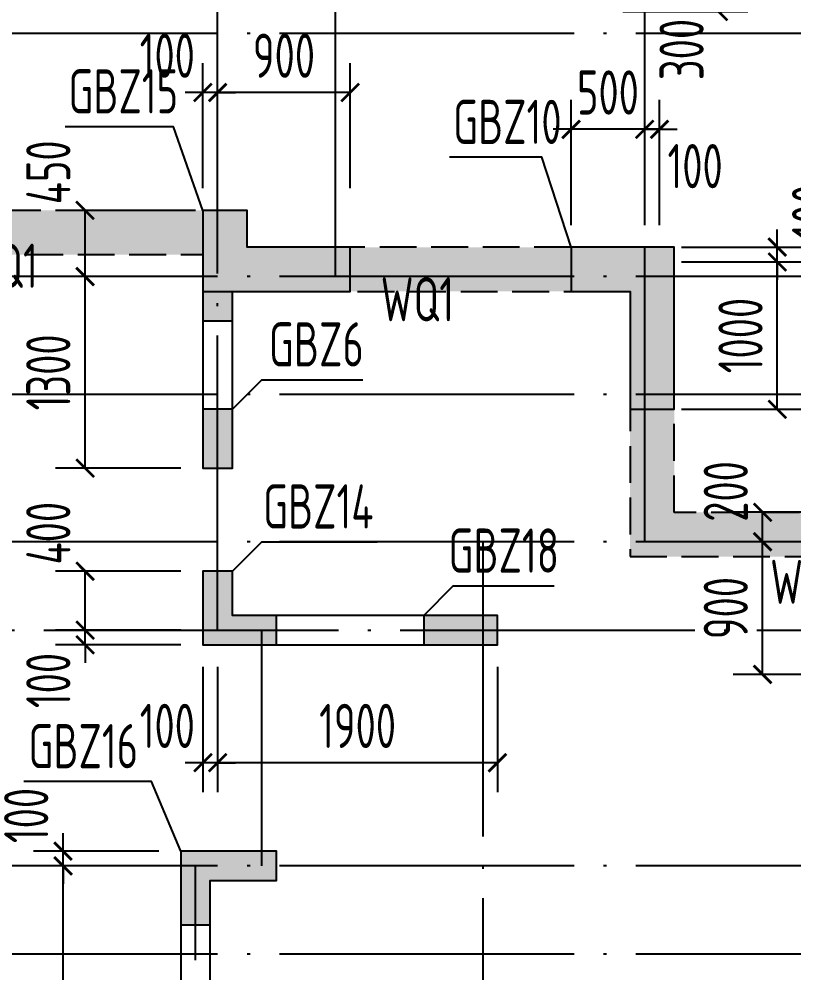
# Model space of a CAD drawing. Extents: x -1307975 to -76406, y -96289 to 379359.
# Drawn here: x -935064 to -929803, y 359666 to 366141 of the extents above; entities that cross this region are included whole.
import ezdxf
from ezdxf.enums import TextEntityAlignment as Align

# ---------------------------------------------------------------- set-up
doc = ezdxf.new("R2010")
doc.units = 0
doc.header["$LTSCALE"] = 1000
doc.linetypes.add('DASH', pattern=[0.35, 0.25, -0.1])
doc.linetypes.add('DOTE', pattern=[2.42, 2, -0.2, 0.02, -0.2])
doc.layers.get('0').update_dxf_attribs({"linetype": 'CONTINUOUS'})
doc.layers.get('DEFPOINTS').update_dxf_attribs({"linetype": 'CONTINUOUS'})
for name, color, linetype in [('A-DOTE', 10, 'DOTE'), ('COLU_DE_TEXT', 7, 'CONTINUOUS'), ('LABEL', 1, 'CONTINUOUS'), ('S-Q墙填充', 252, 'CONTINUOUS'), ('S-Q墙实线', 6, 'CONTINUOUS'), ('S-Q墙标注', 3, 'CONTINUOUS'), ('S-Q墙虚线', 6, 'DASH'), ('S-X详图填充', 252, 'CONTINUOUS'), ('S-X详图实线', 4, 'CONTINUOUS')]:
    doc.layers.add(name, color=color, linetype=linetype)
doc.styles.add('TSSD_REIN', font='tssdeng.shx', dxfattribs={"width": 0.7, "height": 300, "bigfont": 'tssdchn.shx'})
doc.styles.add('结构文字', font='zstxt.shx', dxfattribs={"width": 0.7, "bigfont": 'zshz.shx'})
doc.dimstyles.new('STRUCK', dxfattribs={"dimtxt": 400, "dimasz": 121, "dimexe": 200, "dimexo": 150, "dimgap": 115, "dimtad": 1, "dimdec": 0, "dimdsep": 46, "dimtxsty": '结构文字', "dimblk": 'ARCHTICK', "dimcen": 400, "dimclrd": 3, "dimclre": 3, "dimclrt": 7, "dimadec": 0, "dimazin": 0, "dimtfac": 1, "dimtdec": 0, "dimtix": 1, "dimtmove": 2, "dimatfit": 3, "dimldrblk": '_DIMX', "dimfxl": 1, "dimtolj": 1, "dimtzin": 0, "dimarcsym": 0})

# ---------------------------------------------------------------- blocks, each defined once
blk = doc.blocks.new('20210726.16350016')
at = {"layer": 'A-DOTE'}
for p, q in [((43500, 13100.3), (43500, 21100)), ((46400, 13700), (46400, 21100)), ((44300, 15500), (44300, 17600)), ((55600, 17150), (3600, 17150)), ((55600, 15500), (3600, 15500)), ((55600, 14700), (3600, 14700)), ((55600, 13700), (3600, 13700)), ((45299.8, 13700), (45300, 3600)), ((3600, 13100.3), (55600, 13100.3)), ((43800, 11500), (43800, 13100)), ((55600, 11500), (3600, 11500)), ((43350, 3600), (43350, 11500)), ((55600, 10900), (3600, 10900))]:
    blk.add_line(p, q, dxfattribs=at)
blk = doc.blocks.new('_ArchTick')
at = {"color": 0, "linetype": 'ByBlock', "const_width": 0.15}
blk.add_lwpolyline([(-0.5, -0.5), (0.5, 0.5)], dxfattribs=at)
blk = doc.blocks.new('*D3538')
at = {"layer": 'DEFPOINTS', "color": 0, "transparency": 16777216}
for p in [(-930015.6, 362593.1), (-929215.6, 362593.1), (-929215.6, 361693.1)]:
    blk.add_point(p, dxfattribs=at)
at = {"layer": 'S-Q墙标注', "color": 3, "lineweight": -2, "transparency": 16777216}
for p, q in [((-929365.6, 362593.1), (-930215.6, 362593.1)), ((-930015.6, 361693.1), (-930015.6, 362593.1)), ((-929365.6, 361693.1), (-930215.6, 361693.1))]:
    blk.add_line(p, q, dxfattribs=at)
at = {"layer": 'S-Q墙标注', "color": 3, "lineweight": -2, "transparency": 16777216, "xscale": 121, "yscale": 121, "zscale": 121}
for p, rotation in [((-930015.6, 362593.1), 90), ((-930015.6, 361693.1), 270)]:
    blk.add_blockref('_ArchTick', p, dxfattribs=dict(at, rotation=rotation))
at = {"layer": 'S-Q墙标注', "color": 7, "transparency": 16777216, "insert": (-930265.6, 362143.1), "char_height": 300, "attachment_point": 5, "rotation": 90, "style": 'TSSD_REIN'}
blk.add_mtext('\\A1;900', dxfattribs=at)
blk = doc.blocks.new('_DIMX')
blk.add_line((-150, 0), (150, 0))
at = {"const_width": 50}
blk.add_lwpolyline([(-70, -70), (70, 70)], dxfattribs=at)
blk = doc.blocks.new('*D3539')
at = {"layer": 'DEFPOINTS', "color": 0, "transparency": 16777216}
for p in [(-930015.6, 362793.1), (-929215.6, 362793.1), (-929215.6, 362593.1)]:
    blk.add_point(p, dxfattribs=at)
at = {"layer": 'S-Q墙标注', "color": 3, "lineweight": -2, "transparency": 16777216}
for p, q in [((-929365.6, 362793.1), (-930215.6, 362793.1)), ((-930015.6, 362593.1), (-930015.6, 362793.1)), ((-929365.6, 362593.1), (-930215.6, 362593.1))]:
    blk.add_line(p, q, dxfattribs=at)
at = {"layer": 'S-Q墙标注', "color": 3, "lineweight": -2, "transparency": 16777216, "xscale": 121, "yscale": 121, "zscale": 121}
for p, rotation in [((-930015.6, 362793.1), 90), ((-930015.6, 362593.1), 270)]:
    blk.add_blockref('_ArchTick', p, dxfattribs=dict(at, rotation=rotation))
at = {"layer": 'S-Q墙标注', "color": 7, "transparency": 16777216, "insert": (-930265.6, 362935), "char_height": 300, "attachment_point": 5, "rotation": 90, "style": 'TSSD_REIN'}
blk.add_mtext('\\A1;200', dxfattribs=at)
blk = doc.blocks.new('*D3542')
at = {"layer": 'DEFPOINTS', "color": 0, "transparency": 16777216}
for p in [(-934615.6, 361993.3), (-933815.6, 361993.3), (-933815.6, 361893.3)]:
    blk.add_point(p, dxfattribs=at)
at = {"layer": 'S-Q墙标注', "color": 3, "lineweight": -2, "transparency": 16777216}
for p, q in [((-934615.6, 361993.3), (-934615.6, 362114.3)), ((-933965.6, 361993.3), (-934815.6, 361993.3)), ((-934615.6, 361893.3), (-934615.6, 361993.3)), ((-933965.6, 361893.3), (-934815.6, 361893.3)), ((-934615.6, 361893.3), (-934615.6, 361772.3))]:
    blk.add_line(p, q, dxfattribs=at)
at = {"layer": 'S-Q墙标注', "color": 3, "lineweight": -2, "transparency": 16777216, "xscale": 121, "yscale": 121, "zscale": 121}
for p, rotation in [((-934615.6, 361993.3), 270), ((-934615.6, 361893.3), 90)]:
    blk.add_blockref('_ArchTick', p, dxfattribs=dict(at, rotation=rotation))
at = {"layer": 'S-Q墙标注', "color": 7, "transparency": 16777216, "insert": (-934865.6, 361651.4), "char_height": 300, "attachment_point": 5, "rotation": 90, "style": 'TSSD_REIN'}
blk.add_mtext('\\A1;100', dxfattribs=at)
blk = doc.blocks.new('*D3543')
at = {"layer": 'DEFPOINTS', "color": 0, "transparency": 16777216}
for p in [(-934615.6, 362393.3), (-933815.6, 362393.3), (-933815.6, 361993.3)]:
    blk.add_point(p, dxfattribs=at)
at = {"layer": 'S-Q墙标注', "color": 3, "lineweight": -2, "transparency": 16777216}
for p, q in [((-933965.6, 362393.3), (-934815.6, 362393.3)), ((-934615.6, 361993.3), (-934615.6, 362393.3)), ((-933965.6, 361993.3), (-934815.6, 361993.3))]:
    blk.add_line(p, q, dxfattribs=at)
at = {"layer": 'S-Q墙标注', "color": 3, "lineweight": -2, "transparency": 16777216, "xscale": 121, "yscale": 121, "zscale": 121}
for p, rotation in [((-934615.6, 362393.3), 90), ((-934615.6, 361993.3), 270)]:
    blk.add_blockref('_ArchTick', p, dxfattribs=dict(at, rotation=rotation))
at = {"layer": 'S-Q墙标注', "color": 7, "transparency": 16777216, "insert": (-934865.6, 362651.4), "char_height": 300, "attachment_point": 5, "rotation": 90, "style": 'TSSD_REIN'}
blk.add_mtext('\\A1;400', dxfattribs=at)
blk = doc.blocks.new('*D3544')
at = {"layer": 'DEFPOINTS', "color": 0, "transparency": 16777216}
for p in [(-933715.6, 361893.3), (-931815.6, 361893.3), (-933715.6, 361093.3)]:
    blk.add_point(p, dxfattribs=at)
at = {"layer": 'S-Q墙标注', "color": 3, "lineweight": -2, "transparency": 16777216}
for p, q in [((-933715.6, 361743.3), (-933715.6, 360893.3)), ((-931815.6, 361743.3), (-931815.6, 360893.3)), ((-931815.6, 361093.3), (-933715.6, 361093.3))]:
    blk.add_line(p, q, dxfattribs=at)
at = {"layer": 'S-Q墙标注', "color": 3, "lineweight": -2, "transparency": 16777216, "xscale": 121, "yscale": 121, "zscale": 121, "rotation": 180}
blk.add_blockref('_ArchTick', (-933715.6, 361093.3), dxfattribs=at)
at = {"layer": 'S-Q墙标注', "color": 3, "lineweight": -2, "transparency": 16777216, "xscale": 121, "yscale": 121, "zscale": 121}
blk.add_blockref('_ArchTick', (-931815.6, 361093.3), dxfattribs=at)
at = {"layer": 'S-Q墙标注', "color": 7, "transparency": 16777216, "insert": (-932765.6, 361343.3), "char_height": 300, "attachment_point": 5, "style": 'TSSD_REIN'}
blk.add_mtext('\\A1;1900', dxfattribs=at)
blk = doc.blocks.new('*D3545')
at = {"layer": 'DEFPOINTS', "color": 0, "transparency": 16777216}
for p in [(-933815.6, 361893.3), (-933715.6, 361893.3), (-933815.6, 361093.3)]:
    blk.add_point(p, dxfattribs=at)
at = {"layer": 'S-Q墙标注', "color": 3, "lineweight": -2, "transparency": 16777216}
for p, q in [((-933815.6, 361743.3), (-933815.6, 360893.3)), ((-933715.6, 361743.3), (-933715.6, 360893.3)), ((-933815.6, 361093.3), (-933936.6, 361093.3)), ((-933715.6, 361093.3), (-933815.6, 361093.3)), ((-933715.6, 361093.3), (-933594.6, 361093.3))]:
    blk.add_line(p, q, dxfattribs=at)
at = {"layer": 'S-Q墙标注', "color": 3, "lineweight": -2, "transparency": 16777216, "xscale": 121, "yscale": 121, "zscale": 121}
blk.add_blockref('_ArchTick', (-933815.6, 361093.3), dxfattribs=at)
at = {"layer": 'S-Q墙标注', "color": 3, "lineweight": -2, "transparency": 16777216, "xscale": 121, "yscale": 121, "zscale": 121, "rotation": 180}
blk.add_blockref('_ArchTick', (-933715.6, 361093.3), dxfattribs=at)
at = {"layer": 'S-Q墙标注', "color": 7, "transparency": 16777216, "insert": (-934057.5, 361343.3), "char_height": 300, "attachment_point": 5, "style": 'TSSD_REIN'}
blk.add_mtext('\\A1;100', dxfattribs=at)
blk = doc.blocks.new('*D3546')
at = {"layer": 'DEFPOINTS', "color": 0, "transparency": 16777216}
for p in [(-930715.6, 364493.1), (-929915.6, 364493.1), (-930715.6, 363493.1)]:
    blk.add_point(p, dxfattribs=at)
at = {"layer": 'S-Q墙标注', "color": 3, "lineweight": -2, "transparency": 16777216}
for p, q in [((-930565.6, 364493.1), (-929715.6, 364493.1)), ((-929915.6, 363493.1), (-929915.6, 364493.1)), ((-930565.6, 363493.1), (-929715.6, 363493.1))]:
    blk.add_line(p, q, dxfattribs=at)
at = {"layer": 'S-Q墙标注', "color": 3, "lineweight": -2, "transparency": 16777216, "xscale": 121, "yscale": 121, "zscale": 121}
for p, rotation in [((-929915.6, 364493.1), 90), ((-929915.6, 363493.1), 270)]:
    blk.add_blockref('_ArchTick', p, dxfattribs=dict(at, rotation=rotation))
at = {"layer": 'S-Q墙标注', "color": 7, "transparency": 16777216, "insert": (-930165.6, 363993.1), "char_height": 300, "attachment_point": 5, "rotation": 90, "style": 'TSSD_REIN'}
blk.add_mtext('\\A1;1000', dxfattribs=at)
blk = doc.blocks.new('*D3547')
at = {"layer": 'DEFPOINTS', "color": 0, "transparency": 16777216}
for p in [(-930715.6, 364593.1), (-929915.6, 364593.1), (-930715.6, 364493.1)]:
    blk.add_point(p, dxfattribs=at)
at = {"layer": 'S-Q墙标注', "color": 3, "lineweight": -2, "transparency": 16777216}
for p, q in [((-929915.6, 364593.1), (-929915.6, 364714.1)), ((-930565.6, 364593.1), (-929715.6, 364593.1)), ((-929915.6, 364493.1), (-929915.6, 364593.1)), ((-930565.6, 364493.1), (-929715.6, 364493.1)), ((-929915.6, 364493.1), (-929915.6, 364372.1))]:
    blk.add_line(p, q, dxfattribs=at)
at = {"layer": 'S-Q墙标注', "color": 3, "lineweight": -2, "transparency": 16777216, "xscale": 121, "yscale": 121, "zscale": 121}
for p, rotation in [((-929915.6, 364593.1), 270), ((-929915.6, 364493.1), 90)]:
    blk.add_blockref('_ArchTick', p, dxfattribs=dict(at, rotation=rotation))
at = {"layer": 'S-Q墙标注', "color": 7, "transparency": 16777216, "insert": (-929665.6, 364835), "char_height": 300, "attachment_point": 5, "rotation": 90, "style": 'TSSD_REIN'}
blk.add_mtext('\\A1;100', dxfattribs=at)
blk = doc.blocks.new('*D3548')
at = {"layer": 'DEFPOINTS', "color": 0, "transparency": 16777216}
for p in [(-930815.6, 365393.1), (-930815.6, 364593.1), (-930715.6, 364593.1)]:
    blk.add_point(p, dxfattribs=at)
at = {"layer": 'S-Q墙标注', "color": 3, "lineweight": -2, "transparency": 16777216}
for p, q in [((-930815.6, 364743.1), (-930815.6, 365593.1)), ((-930715.6, 364743.1), (-930715.6, 365593.1)), ((-930815.6, 365393.1), (-930936.6, 365393.1)), ((-930715.6, 365393.1), (-930815.6, 365393.1)), ((-930715.6, 365393.1), (-930594.6, 365393.1))]:
    blk.add_line(p, q, dxfattribs=at)
at = {"layer": 'S-Q墙标注', "color": 3, "lineweight": -2, "transparency": 16777216, "xscale": 121, "yscale": 121, "zscale": 121}
blk.add_blockref('_ArchTick', (-930815.6, 365393.1), dxfattribs=at)
at = {"layer": 'S-Q墙标注', "color": 3, "lineweight": -2, "transparency": 16777216, "xscale": 121, "yscale": 121, "zscale": 121, "rotation": 180}
blk.add_blockref('_ArchTick', (-930715.6, 365393.1), dxfattribs=at)
at = {"layer": 'S-Q墙标注', "color": 7, "transparency": 16777216, "insert": (-930473.7, 365143.1), "char_height": 300, "attachment_point": 5, "style": 'TSSD_REIN'}
blk.add_mtext('\\A1;100', dxfattribs=at)
blk = doc.blocks.new('*D3549')
at = {"layer": 'DEFPOINTS', "color": 0, "transparency": 16777216}
for p in [(-931315.5, 365393.1), (-931315.5, 364593.1), (-930815.6, 364593.1)]:
    blk.add_point(p, dxfattribs=at)
at = {"layer": 'S-Q墙标注', "color": 3, "lineweight": -2, "transparency": 16777216}
for p, q in [((-931315.5, 364743.1), (-931315.5, 365593.1)), ((-930815.6, 364743.1), (-930815.6, 365593.1)), ((-931315.5, 365393.1), (-931436.5, 365393.1)), ((-930815.6, 365393.1), (-931315.5, 365393.1)), ((-930815.6, 365393.1), (-930694.6, 365393.1))]:
    blk.add_line(p, q, dxfattribs=at)
at = {"layer": 'S-Q墙标注', "color": 3, "lineweight": -2, "transparency": 16777216, "xscale": 121, "yscale": 121, "zscale": 121}
blk.add_blockref('_ArchTick', (-931315.5, 365393.1), dxfattribs=at)
at = {"layer": 'S-Q墙标注', "color": 3, "lineweight": -2, "transparency": 16777216, "xscale": 121, "yscale": 121, "zscale": 121, "rotation": 180}
blk.add_blockref('_ArchTick', (-930815.6, 365393.1), dxfattribs=at)
at = {"layer": 'S-Q墙标注', "color": 7, "transparency": 16777216, "insert": (-931065.6, 365643.1), "char_height": 300, "attachment_point": 5, "style": 'TSSD_REIN'}
blk.add_mtext('\\A1;500', dxfattribs=at)
blk = doc.blocks.new('*D3552')
at = {"layer": 'DEFPOINTS', "color": 0, "transparency": 16777216}
for p in [(-934615.6, 364393.1), (-933815.7, 364393.1), (-933815.6, 363093.1)]:
    blk.add_point(p, dxfattribs=at)
at = {"layer": 'S-Q墙标注', "color": 3, "lineweight": -2, "transparency": 16777216}
for p, q in [((-933965.7, 364393.1), (-934815.6, 364393.1)), ((-934615.6, 363093.1), (-934615.6, 364393.1)), ((-933965.6, 363093.1), (-934815.6, 363093.1))]:
    blk.add_line(p, q, dxfattribs=at)
at = {"layer": 'S-Q墙标注', "color": 3, "lineweight": -2, "transparency": 16777216, "xscale": 121, "yscale": 121, "zscale": 121}
for p, rotation in [((-934615.6, 364393.1), 90), ((-934615.6, 363093.1), 270)]:
    blk.add_blockref('_ArchTick', p, dxfattribs=dict(at, rotation=rotation))
at = {"layer": 'S-Q墙标注', "color": 7, "transparency": 16777216, "insert": (-934865.6, 363743.1), "char_height": 300, "attachment_point": 5, "rotation": 90, "style": 'TSSD_REIN'}
blk.add_mtext('\\A1;1300', dxfattribs=at)
blk = doc.blocks.new('*D3553')
at = {"layer": 'DEFPOINTS', "color": 0, "transparency": 16777216}
for p in [(-934615.6, 364843.1), (-933815.6, 364843.1), (-933815.7, 364393.1)]:
    blk.add_point(p, dxfattribs=at)
at = {"layer": 'S-Q墙标注', "color": 3, "lineweight": -2, "transparency": 16777216}
for p, q in [((-933965.6, 364843.1), (-934815.6, 364843.1)), ((-934615.6, 364393.1), (-934615.6, 364843.1)), ((-933965.7, 364393.1), (-934815.6, 364393.1))]:
    blk.add_line(p, q, dxfattribs=at)
at = {"layer": 'S-Q墙标注', "color": 3, "lineweight": -2, "transparency": 16777216, "xscale": 121, "yscale": 121, "zscale": 121}
for p, rotation in [((-934615.6, 364843.1), 90), ((-934615.6, 364393.1), 270)]:
    blk.add_blockref('_ArchTick', p, dxfattribs=dict(at, rotation=rotation))
at = {"layer": 'S-Q墙标注', "color": 7, "transparency": 16777216, "insert": (-934865.6, 365101.1), "char_height": 300, "attachment_point": 5, "rotation": 90, "style": 'TSSD_REIN'}
blk.add_mtext('\\A1;450', dxfattribs=at)
blk = doc.blocks.new('*D3554')
at = {"layer": 'DEFPOINTS', "color": 0, "transparency": 16777216}
for p in [(-933715.6, 365643.1), (-933715.6, 364843.1), (-932815.5, 364843.1)]:
    blk.add_point(p, dxfattribs=at)
at = {"layer": 'S-Q墙标注', "color": 3, "lineweight": -2, "transparency": 16777216}
for p, q in [((-933715.6, 364993.1), (-933715.6, 365843.1)), ((-932815.5, 364993.1), (-932815.5, 365843.1)), ((-932815.5, 365643.1), (-933715.6, 365643.1))]:
    blk.add_line(p, q, dxfattribs=at)
at = {"layer": 'S-Q墙标注', "color": 3, "lineweight": -2, "transparency": 16777216, "xscale": 121, "yscale": 121, "zscale": 121, "rotation": 180}
blk.add_blockref('_ArchTick', (-933715.6, 365643.1), dxfattribs=at)
at = {"layer": 'S-Q墙标注', "color": 3, "lineweight": -2, "transparency": 16777216, "xscale": 121, "yscale": 121, "zscale": 121}
blk.add_blockref('_ArchTick', (-932815.5, 365643.1), dxfattribs=at)
at = {"layer": 'S-Q墙标注', "color": 7, "transparency": 16777216, "insert": (-933265.5, 365893.1), "char_height": 300, "attachment_point": 5, "style": 'TSSD_REIN'}
blk.add_mtext('\\A1;900', dxfattribs=at)
blk = doc.blocks.new('*D3555')
at = {"layer": 'DEFPOINTS', "color": 0, "transparency": 16777216}
for p in [(-933815.6, 365643.1), (-933815.6, 364843.1), (-933715.6, 364843.1)]:
    blk.add_point(p, dxfattribs=at)
at = {"layer": 'S-Q墙标注', "color": 3, "lineweight": -2, "transparency": 16777216}
for p, q in [((-933815.6, 364993.1), (-933815.6, 365843.1)), ((-933715.6, 364993.1), (-933715.6, 365843.1)), ((-933815.6, 365643.1), (-933936.6, 365643.1)), ((-933715.6, 365643.1), (-933815.6, 365643.1)), ((-933715.6, 365643.1), (-933594.6, 365643.1))]:
    blk.add_line(p, q, dxfattribs=at)
at = {"layer": 'S-Q墙标注', "color": 3, "lineweight": -2, "transparency": 16777216, "xscale": 121, "yscale": 121, "zscale": 121}
blk.add_blockref('_ArchTick', (-933815.6, 365643.1), dxfattribs=at)
at = {"layer": 'S-Q墙标注', "color": 3, "lineweight": -2, "transparency": 16777216, "xscale": 121, "yscale": 121, "zscale": 121, "rotation": 180}
blk.add_blockref('_ArchTick', (-933715.6, 365643.1), dxfattribs=at)
at = {"layer": 'S-Q墙标注', "color": 7, "transparency": 16777216, "insert": (-934057.5, 365893.1), "char_height": 300, "attachment_point": 5, "style": 'TSSD_REIN'}
blk.add_mtext('\\A1;100', dxfattribs=at)
blk = doc.blocks.new('*D3481')
at = {"layer": 'DEFPOINTS', "color": 0, "transparency": 16777216}
for p in [(-931115.6, 366493.1), (-930315.6, 366493.1), (-931115.6, 366193.1)]:
    blk.add_point(p, dxfattribs=at)
at = {"layer": 'S-Q墙标注', "color": 3, "lineweight": -2, "transparency": 16777216}
for p, q in [((-930965.6, 366493.1), (-930115.6, 366493.1)), ((-930315.6, 366193.1), (-930315.6, 366493.1)), ((-930965.6, 366193.1), (-930115.6, 366193.1))]:
    blk.add_line(p, q, dxfattribs=at)
at = {"layer": 'S-Q墙标注', "color": 3, "lineweight": -2, "transparency": 16777216, "xscale": 121, "yscale": 121, "zscale": 121}
for p, rotation in [((-930315.6, 366493.1), 90), ((-930315.6, 366193.1), 270)]:
    blk.add_blockref('_ArchTick', p, dxfattribs=dict(at, rotation=rotation))
at = {"layer": 'S-Q墙标注', "color": 7, "transparency": 16777216, "insert": (-930565.6, 365935), "char_height": 300, "attachment_point": 5, "rotation": 90, "style": 'TSSD_REIN'}
blk.add_mtext('\\A1;300', dxfattribs=at)
blk = doc.blocks.new('*D3514')
at = {"layer": 'DEFPOINTS', "color": 0, "transparency": 16777216}
for p in [(-934765.6, 360393.1), (-933965.6, 360393.1), (-933965.6, 358293.1)]:
    blk.add_point(p, dxfattribs=at)
at = {"layer": 'S-Q墙标注', "color": 3, "lineweight": -2, "transparency": 16777216}
for p, q in [((-934115.6, 360393.1), (-934965.6, 360393.1)), ((-934765.6, 358293.1), (-934765.6, 360393.1)), ((-934115.6, 358293.1), (-934965.6, 358293.1))]:
    blk.add_line(p, q, dxfattribs=at)
at = {"layer": 'S-Q墙标注', "color": 3, "lineweight": -2, "transparency": 16777216, "xscale": 121, "yscale": 121, "zscale": 121}
for p, rotation in [((-934765.6, 360393.1), 90), ((-934765.6, 358293.1), 270)]:
    blk.add_blockref('_ArchTick', p, dxfattribs=dict(at, rotation=rotation))
at = {"layer": 'S-Q墙标注', "color": 7, "transparency": 16777216, "insert": (-935015.6, 359343.1), "char_height": 300, "attachment_point": 5, "rotation": 90, "style": 'TSSD_REIN'}
blk.add_mtext('\\A1;2100', dxfattribs=at)
blk = doc.blocks.new('*D3515')
at = {"layer": 'DEFPOINTS', "color": 0, "transparency": 16777216}
for p in [(-934765.6, 360493.1), (-933965.6, 360493.1), (-933965.6, 360393.1)]:
    blk.add_point(p, dxfattribs=at)
at = {"layer": 'S-Q墙标注', "color": 3, "lineweight": -2, "transparency": 16777216}
for p, q in [((-934765.6, 360493.1), (-934765.6, 360614.1)), ((-934115.6, 360493.1), (-934965.6, 360493.1)), ((-934765.6, 360393.1), (-934765.6, 360493.1)), ((-934115.6, 360393.1), (-934965.6, 360393.1)), ((-934765.6, 360393.1), (-934765.6, 360272.1))]:
    blk.add_line(p, q, dxfattribs=at)
at = {"layer": 'S-Q墙标注', "color": 3, "lineweight": -2, "transparency": 16777216, "xscale": 121, "yscale": 121, "zscale": 121}
for p, rotation in [((-934765.6, 360493.1), 270), ((-934765.6, 360393.1), 90)]:
    blk.add_blockref('_ArchTick', p, dxfattribs=dict(at, rotation=rotation))
at = {"layer": 'S-Q墙标注', "color": 7, "transparency": 16777216, "insert": (-935015.6, 360735), "char_height": 300, "attachment_point": 5, "rotation": 90, "style": 'TSSD_REIN'}
blk.add_mtext('\\A1;100', dxfattribs=at)
blk = doc.blocks.new('20211109.00462574')
at = {"layer": 'S-Q墙填充'}
h = blk.add_hatch(dxfattribs=at)
h.set_pattern_fill('ARMORED', color=252, scale=30, style=0)
h.set_pattern_definition([(50, (994311.75, -393917.59), (215.178055, -18.82564), [22.5, -247.5]), (355, (994311.75, -393917.59), (-41.6254, 225.65764), [18, -198]), (100.4514, (994329.68, -393919.15), (173.552815, 206.831863), [19.122057, -210.342634]), (46.1842, (994311.75, -393857.59), (320.172315, -49.655704), [33.75, -371.25]), (96.6356, (994338.43, -393861.72), (280.39881, 292.23536), [28.68309, -315.5139]), (351.1842, (994311.75, -393857.6), (280.39858, 292.23558), [27, -297]), (21, (994341.75, -393872.59), (179.072116, -120.785667), [22.5, -247.5]), (326, (994341.75, -393872.59), (72.9946, 217.545014), [18, -198]), (71.4514, (994356.67, -393882.65), (252.06679, 96.75915), [19.122057, -210.342634]), (37.5, (994311.75, -393917.586), (3.6479566, 99.868156), [0, -195.6, 0, -201, 0, -198.75]), (7.5, (994311.75, -393917.59), (78.920861, 118.323514), [0, -114.6, 0, -191.1, 0, -75.75]), (327.5, (994244.85, -393917.586), (160.146731, -6.7664615), [0, -75, 0, -234, 0, -310.5]), (317.5, (994214.85, -393917.59), (174.95585, 30.031495), [0, -97.5, 0, -155.4, 0, -220.5]), (45, (994311.75, -393917.59), (-106.066017, 106.066017), [])])
h.paths.add_polyline_path([(9600, 1650), (9400, 1650), (9400, 1500), (300, 1500), (300, 8500.3), (6600, 8500), (6600, 7700), (6800, 7700), (6800, 8800.3), (5900, 8800.3), (5900, 9200.3), (5650, 9200.3), (5650, 8800.3), (4150, 8800.3), (4150, 10500.3), (5650, 10500.3), (5650, 9820.3), (5900, 9820.3), (5900, 10150.3), (6300, 10150.3), (6300, 10500.3), (6800, 10500.3), (6800, 10800.3), (5900, 10800.3), (5900, 12595.9), (5650, 12595.9), (5650, 10750.3), (3900, 10750.3), (3900, 8800.3), (1550, 8800.3), (1550, 13795.9), (1300, 13795.9), (1300, 8800.3), (0, 8800.3), (0, 1200), (9300, 1200), (9300, 0), (16100, 0), (16100, 1200), (34400, 1200.2), (34400, 0), (41000, 0), (41000, 1200.1), (50400, 1200.1), (50400.1, 8800), (42200, 8800.1), (42200, 10600), (39299.9, 10600), (39299.9, 10850.1), (36100.1, 10850.1), (36100.1, 10600), (33200, 10600), (33200, 8800.1), (17200, 8800.2), (17200, 10599.9), (14300, 10599.9), (14300, 12300), (15200, 12300), (15200, 14195.7), (12817, 14195.7), (12817, 13895.9), (14900, 13895.7), (14900, 12600), (14000, 12600), (14000, 9100), (14200, 9100), (14200, 10300), (16900, 10300), (16900, 8500.1), (33500, 8500.1), (33500, 10300.1), (36400, 10300.1), (36400, 10550.1), (39000, 10550.1), (39000, 10300.1), (41900, 10300.1), (41900, 8500.1), (50100, 8500.1), (50100, 1500.1), (41000, 1500.1), (41000, 1650), (40700, 1650.1), (40700, 300.1), (34700, 300.1), (34700, 1650.1), (34400, 1650.1), (34400, 1500.1), (16000, 1500.1), (16000, 1650), (15800, 1650), (15800, 300), (9600, 300)])
at = {"layer": 'S-Q墙实线'}
for points in [[(39000, 10500), (39000, 9100), (39200, 9100), (39200, 10300.1), (39999.6, 10300.1), (39999.6, 10600), (39299.9, 10600), (39299.9, 10850), (39000, 10850)], [(42200, 10600), (41500.1, 10600), (41500.1, 10300.1), (41900, 10300.1), (41900, 9500), (42200, 9500)], [(39200, 8100.3), (39200, 8400.3), (39000, 8400.3), (39000, 7900.3), (39399.9, 7900.3), (41000, 7900.3), (41000, 8100.3), (39399.9, 8100.3)], [(38850, 4400), (38650, 4400), (38650, 4200), (39050, 4200), (39050, 5800), (39050, 6300), (39499.9, 6300), (39499.9, 6500), (38850, 6500), (38850, 5800)]]:
    blk.add_lwpolyline(points, close=True, dxfattribs=at)
at = {"layer": 'S-Q墙虚线', "color": 2}
for points in [[(50400.1, 8800), (42200, 8800.1), (42200, 10600), (39299.9, 10600), (39299.9, 10850.1), (36100.1, 10850.1), (36100.1, 10600), (33200, 10600), (33200, 8800.1), (17200, 8800.2)], [(16900, 8500.1), (33500, 8500.1), (33500, 10300.1), (36400, 10300.1), (36400, 10550.1), (39000, 10550.1), (39000, 10300.1), (41900, 10300.1), (41900, 8500.1), (50100, 8500.1)]]:
    blk.add_lwpolyline(points, dxfattribs=at)

msp = doc.modelspace()

# ---------------------------------------------------------------- hatches: boundary and pattern name
at = {"layer": 'S-X详图填充'}
h = msp.add_hatch(color=256, dxfattribs=at)
h.dxf.hatch_style = 1
h.paths.add_polyline_path([(-933815.66, 364093.09), (-933615.61, 364093.09), (-933615.61, 364293.06), (-932815.51, 364293.06), (-932815.51, 364593.06), (-933515.72, 364593.12), (-933515.8, 364843.09), (-933815.71, 364842.97)])
h = msp.add_hatch(color=256, dxfattribs=at)
h.dxf.hatch_style = 1
h.paths.add_polyline_path([(-931315.53, 364593.06), (-931315.61, 364293.06), (-930915.6, 364293.04), (-930915.6, 363493.06), (-930615.6, 363493.06), (-930615.52, 364593.04)])
h = msp.add_hatch(color=256, dxfattribs=at)
h.dxf.hatch_style = 1
h.paths.add_polyline_path([(-933615.61, 363493.09), (-933815.64, 363493.09), (-933815.61, 363093.09), (-933615.61, 363093.09)])
h = msp.add_hatch(color=256, dxfattribs=at)
h.dxf.hatch_style = 1
h.paths.add_polyline_path([(-933315.61, 361893.39), (-933315.61, 362093.39), (-933615.61, 362093.39), (-933615.61, 362393.39), (-933815.61, 362393.39), (-933815.61, 361893.39)])
h = msp.add_hatch(color=256, dxfattribs=at)
h.dxf.hatch_style = 1
h.paths.add_polyline_path([(-931815.6, 361893.28), (-931815.6, 362093.28), (-932315.6, 362093.33), (-932315.6, 361893.33)])
h = msp.add_hatch(color=256, dxfattribs=at)
h.dxf.hatch_style = 1
h.paths.add_polyline_path([(-933965.61, 359993.09), (-933765.61, 359993.09), (-933765.61, 360293.09), (-933315.61, 360293.09), (-933315.61, 360493.09), (-933965.61, 360493.09)])

# ---------------------------------------------------------------- linework, layer by layer
at = {"layer": 'LABEL'}
for points in [[(-933815.61, 364842.97), (-934015.61, 365411.07), (-934750.95, 365411.07)], [(-931315.61, 364593.07), (-931515.61, 365203.56), (-932140.57, 365203.56)], [(-933615.61, 363493.09), (-933415.61, 363693.09), (-932730.02, 363693.09)], [(-933615.61, 362393.23), (-933415.61, 362593.23), (-932632.63, 362593.23)], [(-932315.61, 362093.39), (-932115.61, 362293.39), (-931430.06, 362293.39)], [(-933965.61, 360493.09), (-934165.61, 360965.89), (-935032.06, 360965.89)]]:
    msp.add_lwpolyline(points, dxfattribs=at)
at = {"layer": 'S-X详图实线'}
for points in [[(-933815.66, 364093.09), (-933615.61, 364093.09), (-933615.61, 364293.06), (-932815.51, 364293.06), (-932815.51, 364593.06), (-933515.72, 364593.12), (-933515.8, 364843.09), (-933815.71, 364842.97), (-933815.66, 364093.09)], [(-931315.53, 364593.06), (-931315.61, 364293.06), (-930915.6, 364293.04), (-930915.6, 363493.06), (-930615.6, 363493.06), (-930615.52, 364593.04), (-931315.53, 364593.06)], [(-933615.61, 363493.09), (-933815.64, 363493.09), (-933815.61, 363093.09), (-933615.61, 363093.09), (-933615.61, 363493.09)], [(-933315.61, 361893.39), (-933315.61, 362093.39), (-933615.61, 362093.39), (-933615.61, 362393.39), (-933815.61, 362393.39), (-933815.61, 361893.39), (-933315.61, 361893.39)], [(-931815.6, 361893.33), (-931815.6, 362093.33), (-932315.6, 362093.33), (-932315.6, 361893.33), (-931815.6, 361893.33)], [(-933965.61, 359993.09), (-933765.61, 359993.09), (-933765.61, 360293.09), (-933315.61, 360293.09), (-933315.61, 360493.09), (-933965.61, 360493.09), (-933965.61, 359993.09)]]:
    msp.add_lwpolyline(points, close=True, dxfattribs=at)

# ---------------------------------------------------------------- block references
at = {"layer": 'A-DOTE'}
msp.add_blockref('20210726.16350016', (-977215.6, 348893.02), dxfattribs=at)
at = {"layer": 'S-Q墙实线', "color": 2}
msp.add_blockref('20211109.00462574', (-972815.59, 353992.98), dxfattribs=at)

# ---------------------------------------------------------------- texts
at = {"layer": 'COLU_DE_TEXT', "style": 'TSSD_REIN', "width": 0.7}
for s, p in [('GBZ15', (-934729.46, 365411.07)), ('GBZ10', (-932117.12, 365203.56)), ('GBZ6', (-933367.64, 363693.09)), ('GBZ14', (-933407.64, 362593.23)), ('GBZ18', (-932148.55, 362293.39)), ('GBZ16', (-935000.61, 360965.89))]:
    msp.add_text(s, height=300, dxfattribs=at).set_placement(p, align=Align.BOTTOM_LEFT)
at = {"layer": 'S-Q墙标注', "style": 'TSSD_REIN', "width": 0.7}
for p in [(-935186.09, 364226.86), (-932359.62, 363999.53), (-929714.92, 362081.67)]:
    msp.add_text('WQ1', height=300, dxfattribs=at).set_placement(p, align=Align.BOTTOM_CENTER)

# ---------------------------------------------------------------- dimensions: what is measured, and where the dimension line sits
at = {"layer": 'S-Q墙标注'}
for base, p1, p2, angle, picture, middle in [((-930315.61, 366493.06), (-931115.61, 366193.06), (-931115.61, 366493.06), 90, '*D3481', (-930565.61, 365934.98)), ((-933815.6, 365643.06), (-933715.59, 364843.06), (-933815.6, 364843.06), 180, '*D3555', (-934057.52, 365893.06)), ((-930815.6, 365393.06), (-930715.6, 364593.06), (-930815.6, 364593.06), 180, '*D3548', (-930473.68, 365143.06)), ((-934615.6, 364843.06), (-933815.68, 364393.14), (-933815.6, 364843.06), 90, '*D3553', (-934865.6, 365101.14)), ((-929915.6, 364593.06), (-930715.6, 364493.06), (-930715.6, 364593.06), 90, '*D3547', (-929665.6, 364834.99)), ((-930015.61, 362793.13), (-929215.61, 362593.06), (-929215.61, 362793.13), 90, '*D3539', (-930265.61, 362934.99)), ((-934615.6, 362393.33), (-933815.6, 361993.33), (-933815.6, 362393.33), 90, '*D3543', (-934865.6, 362651.41)), ((-934615.6, 361993.33), (-933815.6, 361893.33), (-933815.6, 361993.33), 90, '*D3542', (-934865.6, 361651.41)), ((-933815.6, 361093.33), (-933715.6, 361893.33), (-933815.6, 361893.33), 180, '*D3545', (-934057.52, 361343.33)), ((-934765.6, 360493.06), (-933965.6, 360393.06), (-933965.6, 360493.06), 90, '*D3515', (-935015.6, 360734.99))]:
    dim = msp.add_linear_dim(base=base, p1=p1, p2=p2, angle=angle, dimstyle='STRUCK', override={"dimtxt": 300, "dimgap": 100, "dimtxsty": 'TSSD_REIN'}, dxfattribs=at)
    dim.commit()
    dim.dimension.update_dxf_attribs({"geometry": picture, "text_midpoint": middle, "dimtype": 160})
for base, p1, p2, angle, picture, middle in [((-933715.59, 365643.06), (-932815.48, 364843.06), (-933715.59, 364843.06), 180, '*D3554', (-933265.53, 365893.06)), ((-931315.52, 365393.06), (-930815.6, 364593.06), (-931315.52, 364593.06), 180, '*D3549', (-931065.56, 365643.06)), ((-929915.6, 364493.06), (-930715.6, 363493.06), (-930715.6, 364493.06), 90, '*D3546', (-930165.6, 363993.06)), ((-934615.6, 364393.14), (-933815.6, 363093.06), (-933815.68, 364393.14), 90, '*D3552', (-934865.6, 363743.1)), ((-930015.61, 362593.06), (-929215.61, 361693.06), (-929215.61, 362593.06), 90, '*D3538', (-930265.61, 362143.06)), ((-933715.6, 361093.33), (-931815.6, 361893.33), (-933715.6, 361893.33), 180, '*D3544', (-932765.6, 361343.33)), ((-934765.6, 360393.06), (-933965.6, 358293.06), (-933965.6, 360393.06), 90, '*D3514', (-935015.6, 359343.06))]:
    dim = msp.add_linear_dim(base=base, p1=p1, p2=p2, angle=angle, dimstyle='STRUCK', override={"dimtxt": 300, "dimgap": 100, "dimtxsty": 'TSSD_REIN'}, dxfattribs=at)
    dim.commit()
    dim.dimension.update_dxf_attribs({"geometry": picture, "text_midpoint": middle})

doc.saveas('drawing.dxf')
